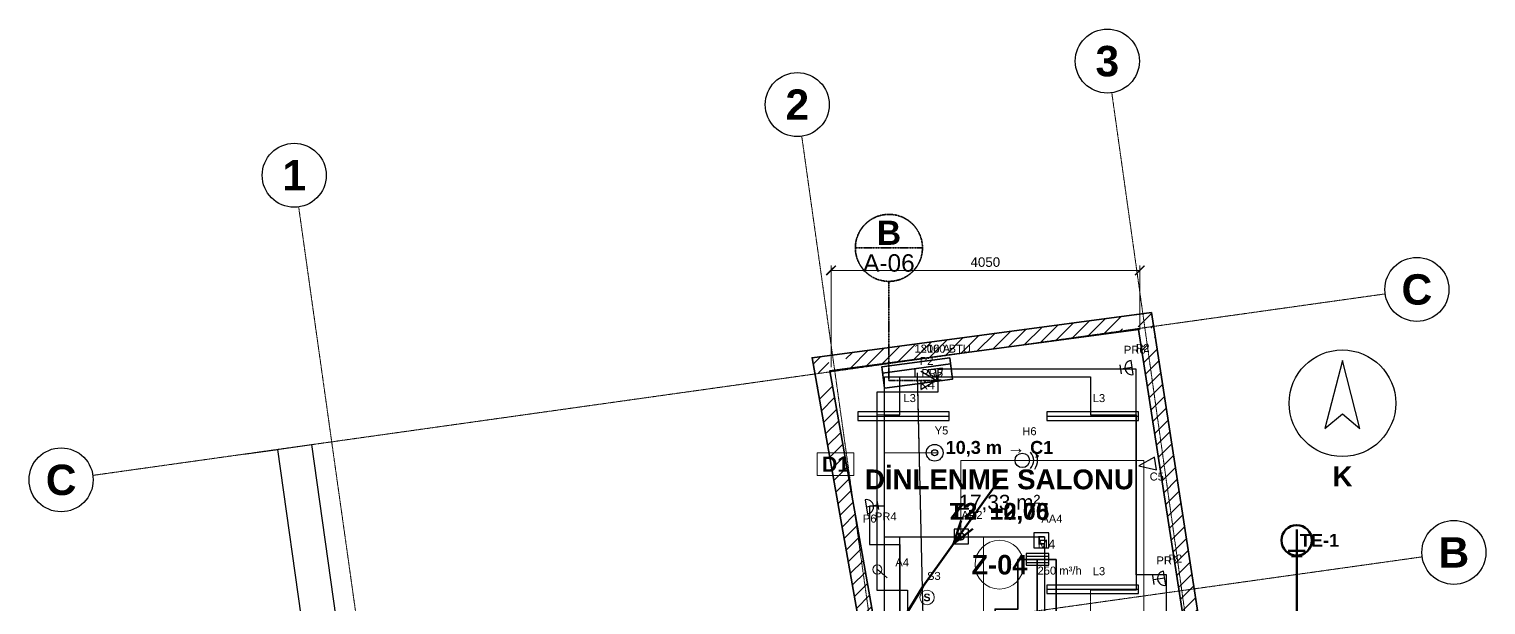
# Model space of a CAD drawing. Header units: millimetres. Extents: x -4681 to 15681, y -5011 to 17012.
# Drawn here: x -4681 to 14432, y 9452 to 17012 of the extents above; entities that cross this region are included whole.
import ezdxf
from ezdxf.enums import TextEntityAlignment as Align

# ---------------------------------------------------------------- set-up
doc = ezdxf.new("R2010")
doc.units = ezdxf.units.MM
doc.linetypes.add('DASHDOT', pattern=[3.556, 2.54, -0.508, 0, -0.508])
doc.linetypes.add('DASHED', pattern=[1.524, 1.27, -0.254])
for name, color, linetype, lineweight in [('A-DUVAR-MEVCUT', 8, 'Continuous', 35), ('A-KESIT-HAT', 1, 'DASHDOT', 35), ('A-MAHAL', 250, 'Continuous', 18), ('A-TAVAN-SINIR', 150, 'Continuous', 25), ('A-TAVAN-YAZI', 150, 'Continuous', 13), ('A-YANGIN-KACIS', 3, 'Continuous', 50), ('A-YAZI', 7, 'Continuous', 13), ('A-ZEMIN-SINIR', 30, 'Continuous', 25), ('A-ZEMIN-YAZI', 30, 'Continuous', 13), ('E-AYD-ACIL', 3, 'Continuous', 25), ('E-AYD-ANAHTAR', 2, 'Continuous', 18), ('E-AYD-ARMATUR', 2, 'Continuous', 25), ('E-AYD-LINYE', 2, 'Continuous', 25), ('E-AYD-SORTI', 2, 'DASHED', 18), ('E-KUVVET-CIHAZ', 5, 'Continuous', 25), ('E-KUVVET-LINYE', 5, 'Continuous', 25), ('E-KUVVET-PRIZ', 5, 'Continuous', 25), ('E-TOPRAK-ELEKTROT', 3, 'Continuous', 50), ('E-TOPRAK-SERIT', 3, 'Continuous', 50), ('E-TOPRAK-YAZI', 3, 'Continuous', 13), ('E-ZAYIF-KAMERA', 6, 'Continuous', 25), ('E-ZAYIF-LINYE', 6, 'DASHED', 13), ('E-ZAYIF-SES', 6, 'Continuous', 25), ('E-ZAYIF-TAVA', 6, 'Continuous', 18), ('E-ZAYIF-VERI', 6, 'Continuous', 25), ('E-ZAYIF-YANGIN', 1, 'Continuous', 25), ('G-AKS-BALON', 8, 'Continuous', 25), ('G-AKS-HAT', 8, 'DASHDOT', 18), ('G-KUZEY', 7, 'Continuous', 25), ('G-OLCU', 7, 'Continuous', 13), ('G-OLCU-ZINCIR', 7, 'Continuous', 13), ('M-HAVA-BESLEME', 3, 'Continuous', 35), ('M-HAVA-BRANSMAN', 3, 'DASHED', 18), ('M-HAVA-MENFEZ', 3, 'Continuous', 25), ('M-KLIMA-BAKIR', 4, 'Continuous', 25), ('M-KLIMA-DRENAJ', 4, 'DASHED', 18), ('M-KLIMA-IC', 4, 'Continuous', 35)]:
    doc.layers.add(name, color=color, linetype=linetype, lineweight=lineweight)
doc.styles.add('GYM', font='arial.ttf')
doc.styles.add('GYM-B', font='arialbd.ttf')
doc.styles.add('OpenSansCondensed-Light', font='OpenSansCondensed-Light.ttf')
doc.dimstyles.new('EZDXF', dxfattribs={"dimtxt": 0.25, "dimasz": 0.175, "dimexe": 0.375, "dimexo": 0.125, "dimgap": 0.1, "dimtad": 1, "dimlfac": 100, "dimzin": 12, "dimdsep": 46, "dimtxsty": 'OpenSansCondensed-Light', "dimblk": 'ARCHTICK', "dimcen": 2.5, "dimazin": 3, "dimtfac": 0.5, "dimtmove": 2, "dimatfit": 3})
doc.dimstyles.new('GYM-50', dxfattribs={"dimscale": 50, "dimtxt": 2.5, "dimasz": 2.5, "dimexe": 1.25, "dimexo": 1.5, "dimgap": 0.9, "dimtad": 1, "dimdec": 0, "dimtxsty": 'GYM', "dimblk": 'ARCHTICK', "dimcen": 2.5, "dimclrd": 7, "dimclre": 7, "dimclrt": 7, "dimazin": 3, "dimtfac": 1, "dimtmove": 0, "dimatfit": 3, "dimlwd": 18, "dimlwe": 13})

# ---------------------------------------------------------------- blocks, each defined once
blk = doc.blocks.new('G_KUZEY')
blk.add_lwpolyline([(0, 560), (-230, -330), (0, -140), (230, -330)], close=True)
blk.add_circle((0, 0), 700)
at = {"style": 'GYM-B'}
blk.add_text('K', height=260, dxfattribs=at).set_placement((0, -960), align=Align.MIDDLE_CENTER)
blk = doc.blocks.new('_ARCHTICK')
at = {"color": 0, "linetype": 'BYBLOCK', "const_width": 0.15}
blk.add_lwpolyline([(-0.5, -0.5), (0.5, 0.5)], dxfattribs=at)
blk = doc.blocks.new('M_MENFEZ_BESLEME')
for p, q in [((-150, 40), (150, 40)), ((-150, 0), (150, 0)), ((-150, -40), (150, -40))]:
    blk.add_line(p, q)
blk.add_lwpolyline([(-150, -75), (150, -75), (150, 75), (-150, 75)], close=True)
at = {"style": 'GYM'}
for tag, p, height in [('KOD', (0, 140), 120), ('DEBI', (0, -200), 105)]:
    blk.add_attdef(tag, p, '', height=height, dxfattribs=at)
blk = doc.blocks.new('M_KLIMA_IC')
blk.add_line((-450, -60), (450, -60))
blk.add_lwpolyline([(-450, -140), (450, -140), (450, 140), (-450, 140)], close=True)
at = {"style": 'GYM'}
for tag, p, height in [('KOD', (0, 215), 120), ('KAPASITE', (0, -270), 105)]:
    blk.add_attdef(tag, p, '', height=height, dxfattribs=at)
blk = doc.blocks.new('E_ARMATUR_LINEER')
blk.add_line((-600, 0), (600, 0))
blk.add_lwpolyline([(-600, -55), (600, -55), (600, 55), (-600, 55)], close=True)
at = {"style": 'GYM'}
blk.add_attdef('LINYE', (0, 185), '', height=105, dxfattribs=at)
blk = doc.blocks.new('E_ACIL')
blk.add_lwpolyline([(-100, -100), (100, -100), (100, 100), (-100, 100)], close=True)
at = {"style": 'GYM-B'}
blk.add_text('E', height=110, dxfattribs=at).set_placement((0, 0), align=Align.MIDDLE_CENTER)
at = {"style": 'GYM'}
blk.add_attdef('KOD', (0, 230), '', height=105, dxfattribs=at)
blk = doc.blocks.new('E_ANAHTAR')
blk.add_line((0, 0), (130, 110))
blk.add_circle((0, 0), 60)
at = {"style": 'GYM'}
blk.add_attdef('KOD', (0, 240), '', height=105, dxfattribs=at)
blk = doc.blocks.new('E_SENSOR')
blk.add_circle((0, 0), 95)
at = {"style": 'GYM-B'}
blk.add_text('S', height=100, dxfattribs=at).set_placement((0, 0), align=Align.MIDDLE_CENTER)
at = {"style": 'GYM'}
blk.add_attdef('KOD', (0, 230), '', height=105, dxfattribs=at)
blk = doc.blocks.new('E_PRIZ')
for p, q in [((-95, 0), (95, 0)), ((-60, 150), (60, 150)), ((0, 0), (0, 150))]:
    blk.add_line(p, q)
blk.add_arc((0, 0), 95, 0, 180)
at = {"style": 'GYM'}
for tag, p in [('KOD', (195, 80)), ('LINYE', (195, -80))]:
    blk.add_attdef(tag, p, '', height=105, dxfattribs=at)
blk = doc.blocks.new('E_KAMERA')
blk.add_lwpolyline([(-110, -85), (110, 0), (-110, 85)], close=True)
at = {"style": 'GYM'}
blk.add_attdef('KOD', (0, 210), '', height=105, dxfattribs=at)
blk = doc.blocks.new('E_HOPARLOR')
blk.add_circle((0, 0), 95)
for radius, start, end in [(150, -45, 45), (200, -35, 35)]:
    blk.add_arc((0, 0), radius, start, end)
at = {"style": 'GYM'}
blk.add_attdef('KOD', (0, 330), '', height=105, dxfattribs=at)
blk = doc.blocks.new('E_VERI')
blk.add_lwpolyline([(-95, -95), (95, -95), (95, 95), (-95, 95)], close=True)
at = {"style": 'GYM-B'}
blk.add_text('D', height=105, dxfattribs=at).set_placement((0, 0), align=Align.MIDDLE_CENTER)
at = {"style": 'GYM'}
blk.add_attdef('KOD', (0, 230), '', height=105, dxfattribs=at)
blk = doc.blocks.new('E_DEDEKTOR')
for radius in [110, 40]:
    blk.add_circle((0, 0), radius)
at = {"style": 'GYM'}
blk.add_attdef('KOD', (0, 240), '', height=105, dxfattribs=at)

msp = doc.modelspace()

# ---------------------------------------------------------------- hatches: boundary and pattern name
at = {"layer": 'A-DUVAR-MEVCUT'}
h = msp.add_hatch(dxfattribs=at)
h.set_pattern_fill('ANSI31', scale=40)
h.paths.add_polyline_path([(755.9, 6839.6), (760.1, 6814), (957.4615, 6846.37962), (953.2615, 6871.97962)])
h.paths.add_polyline_path([(970.1, 6843.47545), (760.1, 6814), (755.9, 6839.6), (550.1, 6819.23615), (550.1, 7020.21287), (588.37327, 7024), (970.1, 7024)])
h.paths.add_polyline_path([(760.1, 6814), (1177.6, 6872.6), (1149.80064, 7070.65857), (732.30064, 7012.05857)])
h.paths.add_polyline_path([(1148.79926, 7082.6), (1177.6, 6872.6), (967.6, 6843.12455), (967.6, 7082.6)])
h.paths.add_polyline_path([(1177.6, 6872.6), (1133, 7197.8), (934.85479, 7170.6251), (979.45479, 6845.4251)])
h.paths.add_polyline_path([(998.71736, 7407.8), (1032.1, 7184.8), (1133, 7197.8), (1161.80074, 6987.8), (923, 6987.8), (923, 7407.8)])
h.paths.add_polyline_path([(1133, 7197.8), (1032.1, 7184.8), (1057.65684, 6986.4396), (1158.55684, 6999.4396)])
h.paths.add_polyline_path([(1000.66343, 7394.8), (1032.1, 7184.8), (1133, 7197.8), (1163.58364, 6974.8), (822.1, 6974.8), (822.1, 7047.12719), (850.06655, 7049.89447), (822.1, 7236.71433), (822.1, 7394.8)])
h.paths.add_polyline_path([(1032.1, 7184.8), (863.6, 8310.4), (665.80397, 8280.79034), (834.30397, 7155.19034)])
h.paths.add_polyline_path([(1073.6, 8341.83924), (863.6, 8310.4), (895.03657, 8100.4), (692.80804, 8100.4), (653.6, 8362.31433), (653.6, 8481.18967), (915.50741, 8520.4), (1073.6, 8520.4)])
h.paths.add_polyline_path([(863.6, 8310.4), (4855.3, 8908), (4825.68788, 9105.79566), (833.98788, 8508.19566)])
h.paths.add_polyline_path([(4645.3, 9078.78967), (4907.20741, 9118), (5050.72489, 9118), (5053.40565, 8996.24161), (5065.3, 8997.89562), (5065.3, 8795.97116), (4858.4, 8767.2), (4855.3, 8908), (4645.3, 8876.56076)])
h.paths.add_polyline_path([(4855.3, 8908), (4858.4, 8767.2), (5058.35154, 8771.60234), (5055.25154, 8912.40234)])
h.paths.add_polyline_path([(5068.4, 8977.2), (5068.4, 8796.40224), (4858.4, 8767.2), (4855.3, 8908), (4648.4, 8877.02487), (4648.4, 8977.2)])
h.paths.add_polyline_path([(4858.4, 8767.2), (6449.1, 8988.4), (6421.55341, 9186.49388), (4830.85341, 8965.29388)])
h.paths.add_polyline_path([(6412.11555, 9198.4), (6449.1, 8988.4), (6239.1, 8959.19776), (6239.1, 9198.4)])
h.paths.add_polyline_path([(6449.1, 8988.4), (5826, 12526.4), (5629.03136, 12491.71058), (6252.13136, 8953.71058)])
h.paths.add_polyline_path([(6036, 12554.40138), (5826, 12526.4), (5862.98445, 12316.4), (5659.90644, 12316.4), (5616, 12565.70346), (5616, 12700.16874), (5887.72105, 12736.4), (6036, 12736.4)])
h.paths.add_polyline_path([(5826, 12526.4), (9875.8, 13066.4), (9849.36597, 13264.64541), (5799.56597, 12724.64541)])
h.paths.add_polyline_path([(9908.3115, 12856.4), (9875.8, 13066.4), (9665.8, 13038.39862), (9665.8, 13240.16874), (9937.52105, 13276.4), (10045.67113, 13276.4), (10085.8, 13017.19747), (10085.8, 12856.4)])
h.paths.add_polyline_path([(9875.8, 13066.4), (10521.21197, 8897.52123), (10718.85739, 8928.12004), (10073.44542, 13096.99881)])
h.paths.add_polyline_path([(10553.73829, 8687.52123), (10521.21197, 8897.52123), (10488.70047, 9107.52123), (10691.0831, 9107.52123), (10718.85634, 8928.12685), (10731.21197, 8848.35507), (10731.21197, 8687.52123)])
h.paths.add_polyline_path([(10521.21197, 8897.52123), (11110.70061, 5091.60025), (11308.34393, 5122.21268), (10718.85528, 8928.13366)])
h.paths.add_polyline_path([(11143.22349, 4881.60025), (11110.70061, 5091.60025), (11078.17429, 5301.60025), (11280.55908, 5301.60025), (11308.34393, 5122.21268), (11320.70061, 5042.42563), (11320.70061, 4881.60025)])
h.paths.add_polyline_path([(11110.70061, 5091.60025), (11722.09975, 1143.79998), (11919.74355, 1174.40925), (11308.34442, 5122.20951)])
h.paths.add_polyline_path([(11512.09975, 1130.5534), (11722.09975, 1143.79998), (11689.57687, 1353.79998), (11891.96116, 1353.79998), (11932.09975, 1094.62537), (11932.09975, 956.64906), (11569.86991, 933.79998), (11512.09975, 933.79998)])
h.paths.add_polyline_path([(11722.09975, 1143.79998), (10588.6, 1072.3), (10601.19077, 872.69671), (11734.69052, 944.1967)])
h.paths.add_polyline_path([(10378.6, 1282.3), (10561.73131, 1282.3), (10588.6, 1072.3), (10798.6, 1085.54658), (10798.6, 885.14908), (10436.37017, 862.3), (10413.83831, 862.3), (10411.93809, 877.15172), (10393.83456, 862.3), (10378.6, 862.3)])
h.paths.add_polyline_path([(10588.6, 1072.3), (10524, 1577.2), (10325.61719, 1551.81769), (10390.21719, 1046.91769)])
h.paths.add_polyline_path([(10314, 1367.2), (10314, 1558.4237), (10524, 1577.2), (10550.86869, 1367.2)])
h.paths.add_polyline_path([(10524, 1577.2), (10238.8, 1551.7), (10256.61114, 1352.49467), (10541.81114, 1377.99467)])
h.paths.add_polyline_path([(10448.8, 1341.7), (10265.66869, 1341.7), (10238.8, 1551.7), (10448.8, 1570.4763)])
h.paths.add_polyline_path([(10238.8, 1551.7), (10303.4, 1046.8), (10501.78281, 1072.18231), (10437.18281, 1577.08231)])
h.paths.add_polyline_path([(10093.4, 874.52078), (10303.4, 1046.8), (10276.53131, 1256.8), (10513.4, 1256.8), (10513.4, 867.15896), (10414.0187, 860.89009), (10411.93809, 877.15172), (10362.7513, 836.8), (10093.4, 836.8)])
h.paths.add_polyline_path([(10303.4, 1046.8), (9540.39155, 420.84523), (9667.24235, 266.22027), (10430.25079, 892.17505)])
h.paths.add_polyline_path([(9330.39155, 248.48705), (9540.39155, 420.84523), (9750.39155, 593.12445), (9750.39155, 334.43399), (9667.25972, 266.23453), (9599.77378, 210.84523), (9330.39155, 210.84523)])
h.paths.add_polyline_path([(9540.39155, 420.84523), (9046.39991, 15.4), (9173.28544, -139.19645), (9667.27708, 266.24878)])
h.paths.add_polyline_path([(9256.39991, -70.97998), (9119.02362, -183.73201), (8836.39991, -187.16739), (8836.39991, 12.84738), (9046.39991, 15.4), (9256.39991, 187.75817)])
h.paths.add_polyline_path([(9046.39991, 15.4), (3378.1, -53.5), (3380.53088, -253.48523), (9048.83079, -184.58523)])
h.paths.add_polyline_path([(3588.1, -250.96216), (3305.96755, -254.39157), (3168.1, -137.88881), (3168.1, 123.95713), (3378.1, -53.5), (3588.1, -50.94738)])
h.paths.add_polyline_path([(3378.1, -53.5), (2141.7, 991.3), (2012.61127, 838.53842), (3249.01127, -206.26158)])
h.paths.add_polyline_path([(1931.7, 796.08633), (1931.7, 1201.3), (2106.4269, 1201.3), (2141.7, 991.3), (2351.7, 813.84287), (2351.7, 781.3), (2080.34632, 781.3), (2063.38451, 795.63331), (2065.78953, 781.3), (2040.70597, 781.3)])
h.paths.add_polyline_path([(2141.7, 991.3), (2059.9, 1478.3), (1862.66297, 1445.17066), (1944.46297, 958.17066)])
h.paths.add_polyline_path([(1849.9, 1268.3), (1849.9, 1473.66617), (2059.9, 1478.3), (2095.1731, 1268.3)])
h.paths.add_polyline_path([(2059.9, 1478.3), (1747.2, 1471.4), (1751.6121, 1271.44867), (2064.3121, 1278.34867)])
h.paths.add_polyline_path([(1957.2, 1261.4), (1782.43643, 1261.4), (1747.2, 1471.4), (1957.2, 1476.03383)])
h.paths.add_polyline_path([(1747.2, 1471.4), (1824.2, 1012.5), (2021.44265, 1045.59585), (1944.44265, 1504.49585)])
h.paths.add_polyline_path([(2034.2, 1222.5), (2034.2, 802.5), (1884.41791, 802.5), (1614.2, 839.15424), (1614.2, 1040.98586), (1824.2, 1012.5), (1788.96357, 1222.5)])
h.paths.add_polyline_path([(1824.2, 1012.5), (688.9, 1166.5), (662.01681, 968.315), (1797.31681, 814.315)])
h.paths.add_polyline_path([(664.28409, 1376.5), (688.9, 1166.5), (898.9, 1138.01414), (898.9, 956.5), (749.11791, 956.5), (508.31777, 989.16381), (478.9, 1240.12882), (478.9, 1376.5)])
h.paths.add_polyline_path([(688.9, 1166.5), (32.3, 6768), (-166.33998, 6744.7157), (490.26002, 1143.2157)])
h.paths.add_polyline_path([(242.3, 6788.77944), (32.3, 6768), (56.91591, 6558), (-144.45343, 6558), (-177.7, 6841.62882), (-177.7, 6948.19728), (123.49059, 6978), (242.3, 6978)])
h.paths.add_polyline_path([(32.3, 6768), (755.9, 6839.6), (736.20624, 7038.62803), (12.60624, 6967.02803)])
h.paths.add_polyline_path([(965.9, 6842.88594), (760.1, 6814), (755.9, 6839.6), (545.9, 6818.82056), (545.9, 7019.79728), (847.09059, 7049.6), (965.9, 7049.6)])

# ---------------------------------------------------------------- linework, layer by layer
msp.add_lwpolyline([(850.06655, 7049.89447), (636.19468, 8478.58391), (5050.25338, 9139.41551), (5053.40565, 8996.24161), (6216.16446, 9157.93285), (5592.86181, 12697.08349), (10043.48371, 13290.52905), (10718.85634, 8928.12685), (11308.34393, 5122.21268), (11953.26152, 957.98393), (10414.0187, 860.89009), (10411.93809, 877.15172), (9667.25972, 266.23453), (9119.02362, -183.73201), (3305.96755, -254.39157), (2063.38451, 795.63331), (2066.37374, 777.81824), (508.31777, 989.16381), (-190.04858, 6946.9754)], close=True, dxfattribs=at)
msp.add_lwpolyline([(6449.1, 8988.4), (5826, 12526.4), (9875.8, 13066.4), (10521.21197, 8897.52123)], dxfattribs=at)
at = {"layer": 'A-KESIT-HAT'}
for p, q in [((6160, 14140), (7040, 14140)), ((6600, 13700), (6600, 12400)), ((7220, 12400), (7020, 12520)), ((6600, 12400), (7220, 12400)), ((7220, 12400), (7020, 12280))]:
    msp.add_line(p, q, dxfattribs=at)
msp.add_circle((6600, 14140), 440, dxfattribs=at)
at = {"layer": 'A-MAHAL'}
msp.add_lwpolyline([(5660, 11150), (6140, 11150), (6140, 11450), (5660, 11450)], close=True, dxfattribs=at)
msp.add_circle((8050, 9980), 320, dxfattribs=at)
at = {"layer": 'A-TAVAN-SINIR'}
msp.add_lwpolyline([(5550, 8520), (5550, 8863.3727), (6449.1, 8988.4), (5826, 12526.4), (9875.8, 13066.4), (10515.1, 8937), (8242.9, 8582.3), (8252.57632, 8520)], close=True, dxfattribs=at)
at = {"layer": 'A-YANGIN-KACIS'}
for q in [(7546.58535, 10559.96356), (7702.42433, 10448.65)]:
    msp.add_line((7445.37713, 10253.52798), q, dxfattribs=at)
msp.add_lwpolyline([(8050, 11100), (7050, 9700), (6550, 8880), (5000, 8100), (2600, 6500), (450, 4350)], dxfattribs=at)
at = {"layer": 'A-ZEMIN-SINIR'}
msp.add_lwpolyline([(5550, 8520), (5550, 8863.3727), (6449.1, 8988.4), (5826, 12526.4), (9875.8, 13066.4), (10515.1, 8937), (8242.9, 8582.3), (8252.57632, 8520)], close=True, dxfattribs=at)
at = {"layer": 'E-AYD-LINYE'}
for p, q in [((6743, 11947), (6743, 12447)), ((6743, 12447), (9243, 12447)), ((9243, 12447), (9243, 11947)), ((6543, 8347), (6543, 11947)), ((6543, 11947), (6743, 11947)), ((9243, 11947), (9843, 11947)), ((9843, 11947), (9843, 9647)), ((6543, 9147), (6543, 10347)), ((6543, 10347), (8643, 10347)), ((8643, 10347), (8643, 8647)), ((9843, 9647), (9243, 9647))]:
    msp.add_line(p, q, dxfattribs=at)
at = {"layer": 'E-AYD-SORTI'}
for p, q in [((6443, 9947), (6443, 11947)), ((6443, 11947), (6743, 11947)), ((9243, 9147), (9243, 9647))]:
    msp.add_line(p, q, dxfattribs=at)
at = {"layer": 'E-KUVVET-LINYE'}
for p, q in [((6543, 8347), (6543, 12447)), ((6543, 12447), (6943, 12447)), ((6943, 12447), (6943, 12547)), ((9743, 12547), (7243, 12547)), ((7243, 12547), (7243, 12247)), ((9843, 12547), (9743, 12547)), ((9843, 9847), (9843, 12547)), ((7243, 12247), (6443, 12247)), ((6443, 12247), (6443, 9647)), ((6543, 10747), (6343, 10747)), ((6343, 10747), (6343, 10247)), ((6543, 8747), (6543, 10747)), ((6743, 8647), (6743, 10347)), ((6743, 10347), (7543, 10347)), ((6343, 10247), (6743, 10247)), ((6743, 10247), (6743, 8247)), ((10243, 9847), (9843, 9847)), ((10243, 9047), (10243, 9847)), ((6443, 9647), (6843, 9647)), ((6843, 9647), (6843, 8247))]:
    msp.add_line(p, q, dxfattribs=at)
at = {"layer": 'E-TOPRAK-ELEKTROT'}
for p, q in [((11950, 10160), (11950, 10440)), ((11840, 10160), (12060, 10160)), ((11880, 10090), (12020, 10090))]:
    msp.add_line(p, q, dxfattribs=at)
msp.add_circle((11950, 10300), 200, dxfattribs=at)
at = {"layer": 'E-TOPRAK-SERIT'}
msp.add_lwpolyline([(11950, 10300), (11950, 7300), (11950, 4300), (11950, 1300)], dxfattribs=at)
at = {"layer": 'E-ZAYIF-LINYE'}
for p, q in [((6543, 8747), (6543, 11447)), ((6543, 11447), (7243, 11447)), ((7243, 11447), (6543, 11447)), ((6543, 11447), (6543, 8447))]:
    msp.add_line(p, q, dxfattribs=at)
at = {"layer": 'E-ZAYIF-TAVA'}
for p, q in [((7543, 10347), (7543, 11347)), ((7543, 11347), (8343, 11347)), ((8343, 11347), (9943, 11347)), ((9943, 11347), (9943, 11247)), ((9943, 11247), (9943, 8847)), ((7843, 10347), (7543, 10347)), ((7843, 7947), (7843, 10347))]:
    msp.add_line(p, q, dxfattribs=at)
at = {"layer": 'G-AKS-BALON'}
for centre in [(9465.50993, 16592.49282), (5397.82498, 16020.81698), (-1203.03989, 15093.12592), (13526.91556, 13594.11197), (-4260.93918, 11094.19201), (14012.17862, 10141.28591)]:
    msp.add_circle(centre, 420, dxfattribs=at)
at = {"layer": 'G-AKS-HAT'}
for p, q in [((12173.46176, -2675.58559), (9523.96264, 16176.58023)), ((8105.77681, -3247.26143), (5456.27769, 15604.90439)), ((1504.91193, -4174.95249), (-1144.58719, 14677.21333)), ((-3845.02659, 11152.64471), (13111.00298, 13535.65926)), ((-3359.76353, 7699.81866), (13596.26603, 10082.83321))]:
    msp.add_line(p, q, dxfattribs=at)
at = {"layer": 'M-HAVA-BESLEME'}
msp.add_lwpolyline([(93, 6897), (1093, 6897), (1093, 7397), (1893, 7397), (1893, 4997), (4093, 4997), (4093, 7397), (7993, 7397), (7993, 9397), (8293, 9397), (8293, 10047), (8793, 10047), (8793, 8897), (8493, 8897), (8493, 6897), (4593, 6897), (4593, 4497), (1393, 4497), (1393, 6397), (593, 6397), (593, 6247), (93, 6247)], close=True, dxfattribs=at)
msp.add_lwpolyline([(343, 6247), (343, 6647), (1343, 6647), (1343, 7147), (1643, 7147), (1643, 4747), (4343, 4747), (4343, 7147), (8243, 7147), (8243, 9147), (8543, 9147), (8543, 10047)], dxfattribs=at)
at = {"layer": 'M-HAVA-BRANSMAN'}
for p, q in [((8543, 10047), (8550, 10047)), ((8550, 10047), (8550, 10050))]:
    msp.add_line(p, q, dxfattribs=at)
at = {"layer": 'M-KLIMA-BAKIR'}
msp.add_lwpolyline([(6970, 12497), (7050, 9100), (8050, 8580), (9450, 7620), (11200, 6300), (11900, 6100)], dxfattribs=at)
at = {"layer": 'M-KLIMA-DRENAJ'}
msp.add_lwpolyline([(6970, 12497), (7050, 9100), (8050, 8520), (9400, 7560), (11100, 6200), (11600, 5900)], dxfattribs=at)

# ---------------------------------------------------------------- block references
at = {"layer": 'E-AYD-ACIL'}
msp.add_blockref('E_ACIL', (8600, 10300), dxfattribs=at).add_auto_attribs({'KOD': 'AA4'})
at = {"layer": 'E-AYD-ANAHTAR'}
ref = msp.add_blockref('E_ANAHTAR', (6448, 9917), dxfattribs=dict(at, rotation=280))
ref.add_attrib('KOD', 'A4', (6684.35386, 9958.67556), dxfattribs={"layer": '0', "height": 105, "style": 'GYM'})
msp.add_blockref('E_SENSOR', (7100, 9550), dxfattribs=at).add_auto_attribs({'KOD': 'S3'})
at = {"layer": 'E-AYD-ARMATUR'}
for p in [(6791, 11930), (9274, 11930), (9274, 9657)]:
    msp.add_blockref('E_ARMATUR_LINEER', p, dxfattribs=at).add_auto_attribs({'LINYE': 'L3'})
at = {"layer": 'E-KUVVET-CIHAZ'}
ref = msp.add_blockref('M_KLIMA_IC', (6970, 12497), dxfattribs=dict(at, rotation=187.6))
ref.add_attrib('KOD', 'K4', (6998.43512, 12283.88866), dxfattribs={"layer": '0', "height": 120, "style": 'GYM'})
ref.add_attrib('KAPASITE', '1×16 A', (6934.29077, 12764.6282), dxfattribs={"layer": '0', "height": 105, "style": 'GYM'})
at = {"layer": 'E-KUVVET-PRIZ'}
ref = msp.add_blockref('E_PRIZ', (9791, 12569), dxfattribs=dict(at, rotation=98.8))
ref.add_attrib('KOD', 'PR6', (9682.10949, 12749.46567), dxfattribs={"layer": '0', "height": 105, "style": 'GYM'})
ref.add_attrib('LINYE', 'P2', (9840.22603, 12773.9434), dxfattribs={"layer": '0', "height": 105, "style": 'GYM'})
ref = msp.add_blockref('E_PRIZ', (7208, 12549), dxfattribs=dict(at, rotation=187.6))
ref.add_attrib('KOD', 'PR5', (7025.29348, 12443.91276), dxfattribs={"layer": '0', "height": 105, "style": 'GYM'})
ref.add_attrib('LINYE', 'P2', (7004.13246, 12602.50725), dxfattribs={"layer": '0', "height": 105, "style": 'GYM'})
ref = msp.add_blockref('E_PRIZ', (6303, 10739), dxfattribs=dict(at, rotation=280))
ref.add_attrib('KOD', 'PR4', (6415.64601, 10560.85434), dxfattribs={"layer": '0', "height": 105, "style": 'GYM'})
ref.add_attrib('LINYE', 'P6', (6258.07677, 10533.07063), dxfattribs={"layer": '0', "height": 105, "style": 'GYM'})
ref = msp.add_blockref('E_PRIZ', (10219, 9803), dxfattribs=dict(at, rotation=98.8))
ref.add_attrib('KOD', 'PR7', (10110.10949, 9983.46567), dxfattribs={"layer": '0', "height": 105, "style": 'GYM'})
ref.add_attrib('LINYE', 'P2', (10268.22603, 10007.9434), dxfattribs={"layer": '0', "height": 105, "style": 'GYM'})
at = {"layer": 'E-ZAYIF-KAMERA'}
ref = msp.add_blockref('E_KAMERA', (9989, 11293), dxfattribs=dict(at, rotation=188.8))
ref.add_attrib('KOD', 'C5', (10021.12703, 11085.47204), dxfattribs={"layer": '0', "height": 105, "style": 'GYM'})
at = {"layer": 'E-ZAYIF-SES'}
msp.add_blockref('E_HOPARLOR', (8350, 11350), dxfattribs=at).add_auto_attribs({'KOD': 'H6'})
at = {"layer": 'E-ZAYIF-VERI'}
msp.add_blockref('E_VERI', (7550, 10350), dxfattribs=at).add_auto_attribs({'KOD': 'AP2'})
at = {"layer": 'E-ZAYIF-YANGIN'}
msp.add_blockref('E_DEDEKTOR', (7200, 11450), dxfattribs=at).add_auto_attribs({'KOD': 'Y5'})
at = {"layer": 'G-KUZEY'}
msp.add_blockref('G_KUZEY', (12550, 12100), dxfattribs=at)
at = {"layer": 'M-HAVA-MENFEZ'}
msp.add_blockref('M_MENFEZ_BESLEME', (8550, 10050), dxfattribs=at).add_auto_attribs({'KOD': 'M4', 'DEBI': '250 m³/h'})
at = {"layer": 'M-KLIMA-IC'}
ref = msp.add_blockref('M_KLIMA_IC', (6970, 12497), dxfattribs=dict(at, rotation=187.6))
ref.add_attrib('KOD', 'K4', (6998.43512, 12283.88866), dxfattribs={"layer": '0', "height": 120, "style": 'GYM'})
ref.add_attrib('KAPASITE', '12000 BTU', (6934.29077, 12764.6282), dxfattribs={"layer": '0', "height": 105, "style": 'GYM'})

# ---------------------------------------------------------------- texts
at = {"layer": 'A-KESIT-HAT'}
for s, height, style, p in [('B', 316.8, 'GYM-B', (6600, 14338)), ('A-06', 228.8, 'GYM', (6600, 13942))]:
    msp.add_text(s, height=height, dxfattribs=dict(at, style=style)).set_placement(p, align=Align.MIDDLE_CENTER)
at = {"layer": 'A-MAHAL', "style": 'GYM-B'}
for s, height, p in [('D1', 200, (5900, 11300)), ('Z-04', 256, (8050, 9980))]:
    msp.add_text(s, height=height, dxfattribs=at).set_placement(p, align=Align.MIDDLE_CENTER)
at = {"layer": 'A-TAVAN-YAZI', "style": 'GYM-B'}
msp.add_text('T2  +2,75', height=220, dxfattribs=at).set_placement((8050, 10680), align=Align.MIDDLE_CENTER)
at = {"layer": 'A-YANGIN-KACIS', "style": 'GYM-B'}
msp.add_text('10,3 m → Ç1', height=170, dxfattribs=at).set_placement((8050, 11520), align=Align.MIDDLE_CENTER)
at = {"layer": 'A-YAZI'}
for s, height, style, p in [('DİNLENME SALONU', 260, 'GYM-B', (8050, 11100)), ('17,33 m²', 195, 'GYM', (8050, 10800))]:
    msp.add_text(s, height=height, dxfattribs=dict(at, style=style)).set_placement(p, align=Align.MIDDLE_CENTER)
at = {"layer": 'A-ZEMIN-YAZI', "style": 'GYM-B'}
msp.add_text('Z3  ±0,00', height=220, dxfattribs=at).set_placement((8050, 10680), align=Align.MIDDLE_CENTER)
at = {"layer": 'E-TOPRAK-YAZI', "style": 'GYM-B'}
msp.add_text('TE-1', height=170, dxfattribs=at).set_placement((12250, 10300), align=Align.MIDDLE_CENTER)
at = {"layer": 'G-AKS-BALON', "style": 'GYM-B'}
for s, p in [('3', (9465.50993, 16592.49282)), ('2', (5397.82498, 16020.81698)), ('1', (-1203.03989, 15093.12592)), ('C', (13526.91556, 13594.11197)), ('C', (-4260.93918, 11094.19201)), ('B', (14012.17862, 10141.28591))]:
    msp.add_text(s, height=399, dxfattribs=at).set_placement(p, align=Align.MIDDLE_CENTER)

# ---------------------------------------------------------------- dimensions: what is measured, and where the dimension line sits
at = {"layer": 'G-OLCU'}
msp.add_linear_dim(base=(5840, 13845), p1=(5840, 12500), p2=(9890, 12990), dimstyle='GYM-50', dxfattribs=at).render()
at = {"layer": 'G-OLCU-ZINCIR'}
for base, p1 in [((761.21992, -785.14231), (-130.02134, -910.3981)), ((-933.60676, 8040.79276), (-1379.2274, 7978.16486))]:
    msp.add_linear_dim(base=base, p1=p1, p2=(-1864.49045, 11430.99092), angle=98, dimstyle='EZDXF', dxfattribs=at).render()

doc.saveas('drawing.dxf')
